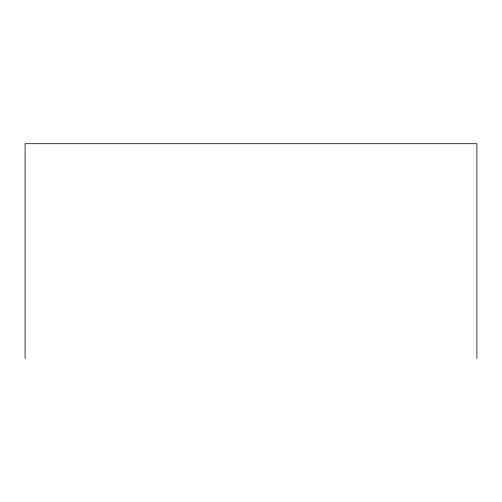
<?xml version="1.0" encoding="UTF-8"?>
<svg xmlns="http://www.w3.org/2000/svg" width="502" height="502" viewBox="0 0 502 502"><rect width="100%" height="100%" fill="white"/><g stroke="black" fill="none" stroke-linecap="round" stroke-linejoin="round"><path stroke-width="0.75" d="M476.9 358.296L476.9 143.704L25.1 143.704L25.1 358.296"/></g></svg>
